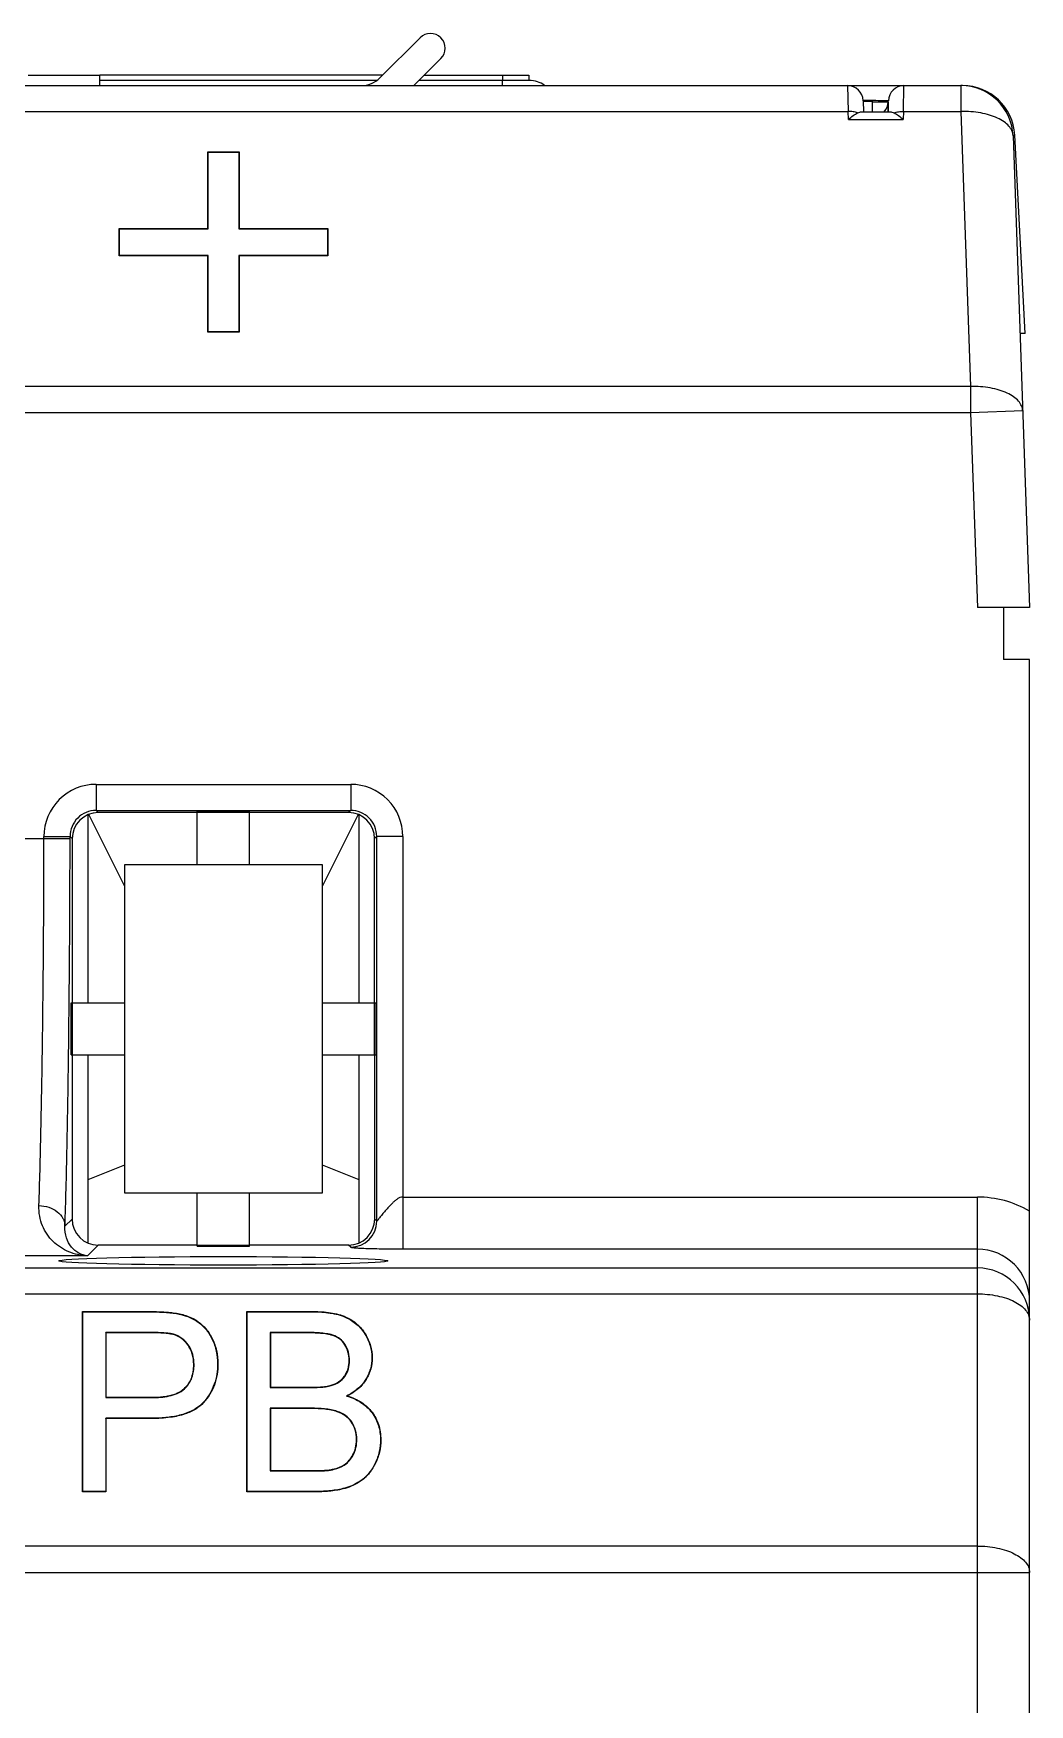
# Model space of a CAD drawing. Header units: millimetres. Extents: x 179 to 1020, y 292 to 886.
# Drawn here: x 386.96 to 406.05, y 504.2 to 536.23 of the extents above; entities that cross this region are included whole.
import ezdxf

# ---------------------------------------------------------------- set-up
doc = ezdxf.new("R2010")
doc.units = ezdxf.units.MM
doc.linetypes.add('CENTER', pattern=[0.6, 0.375, -0.075, 0.075, -0.075])
for name, color, linetype in [('00_CURVE', 7, 'Continuous'), ('TJ952-02-4P-T2SOLIDLINE', 7, 'Continuous'), ('VF-51-F001SOLIDLINE', 7, 'Continuous'), ('VF-51-HY-F001SOLIDLINE', 7, 'Continuous'), ('VF-51-P002SOLIDLINE', 7, 'Continuous'), ('VF-51-P004SOLIDLINE', 7, 'Continuous'), ('VF-51-P006SOLIDLINE', 7, 'Continuous')]:
    doc.layers.add(name, color=color, linetype=linetype)

msp = doc.modelspace()

# ---------------------------------------------------------------- linework, layer by layer
at = {"layer": '00_CURVE', "linetype": 'CENTER'}
for p, q in [((393.65, 535.428), (388.232, 535.428)), ((394.45, 535.428), (396.45, 535.428))]:
    msp.add_line(p, q, dxfattribs=at)
at = {"layer": 'TJ952-02-4P-T2SOLIDLINE', "linetype": 'Continuous'}
for p, q in [((387.998, 521.254), (387.998, 517.652)), ((388.7, 519.896), (388.017, 521.261)), ((393.18, 521.261), (392.497, 519.896)), ((393.198, 517.652), (393.198, 521.254)), ((387.998, 516.652), (387.998, 513.05)), ((393.198, 513.05), (393.198, 516.652)), ((388.7, 514.539), (387.998, 514.258)), ((393.198, 514.258), (392.497, 514.539))]:
    msp.add_line(p, q, dxfattribs=at)
at = {"layer": 'VF-51-F001SOLIDLINE', "linetype": 'Continuous'}
for p, q in [((393.65, 535.428), (388.232, 535.428)), ((393.536, 535.328), (388.232, 535.328)), ((396.46, 535.328), (394.35, 535.328)), ((394.45, 535.428), (396.45, 535.428)), ((395.95, 535.428), (395.95, 535.328)), ((395.95, 535.228), (395.95, 535.328)), ((396.45, 535.428), (396.45, 535.328))]:
    msp.add_line(p, q, dxfattribs=at)
msp.add_arc((396.46, 534.828), 0.5, 53.7458, 90, dxfattribs=at)
at = {"layer": 'VF-51-HY-F001SOLIDLINE', "linetype": 'Continuous'}
for p in [(402.86, 534.928), (403.042, 534.728)]:
    msp.add_line(p, (403.042, 534.928), dxfattribs=at)
at = {"layer": 'VF-51-P002SOLIDLINE', "linetype": 'Continuous'}
for p, q in [((342.365, 535.228), (404.735, 535.228)), ((402.561, 535.228), (402.573, 534.732)), ((403.633, 534.732), (403.643, 535.228)), ((404.735, 535.228), (404.735, 534.732)), ((402.86, 534.939), (402.868, 534.728)), ((403.011, 534.94), (402.862, 534.941)), ((403.044, 534.916), (403.077, 534.916)), ((403.337, 534.728), (403.343, 534.936)), ((403.342, 534.92), (403.337, 534.728)), ((353.033, 534.732), (402.573, 534.732)), ((402.578, 534.579), (402.573, 534.732)), ((402.578, 534.579), (403.629, 534.579)), ((402.828, 534.728), (403.378, 534.728)), ((403.633, 534.732), (403.629, 534.579)), ((403.633, 534.732), (404.735, 534.732)), ((404.735, 534.732), (404.919, 529.462)), ((405.735, 534.263), (406.05, 525.228)), ((390.298, 532.487), (390.298, 533.956)), ((390.298, 533.956), (390.304, 533.95)), ((390.298, 533.956), (390.898, 533.956)), ((390.304, 532.481), (390.304, 533.95)), ((390.304, 533.95), (390.892, 533.95)), ((390.898, 533.956), (390.892, 533.95)), ((390.892, 533.95), (390.892, 532.481)), ((390.898, 533.956), (390.898, 532.487)), ((388.598, 531.969), (388.598, 532.487)), ((388.598, 532.487), (388.604, 532.481)), ((388.598, 532.487), (390.298, 532.487)), ((388.604, 531.975), (388.604, 532.481)), ((388.604, 532.481), (390.304, 532.481)), ((390.298, 532.487), (390.304, 532.481)), ((390.898, 532.487), (390.892, 532.481)), ((390.892, 532.481), (392.592, 532.481)), ((390.898, 532.487), (392.598, 532.487)), ((392.598, 532.487), (392.592, 532.481)), ((392.592, 532.481), (392.592, 531.975)), ((392.598, 532.487), (392.598, 531.969)), ((388.598, 531.969), (388.604, 531.975)), ((390.298, 531.969), (388.598, 531.969)), ((390.304, 531.975), (388.604, 531.975)), ((390.298, 531.969), (390.304, 531.975)), ((390.298, 530.501), (390.298, 531.969)), ((390.304, 530.507), (390.304, 531.975)), ((390.892, 531.975), (390.892, 530.507)), ((390.898, 531.969), (390.892, 531.975)), ((392.592, 531.975), (390.892, 531.975)), ((390.898, 531.969), (390.898, 530.501)), ((392.598, 531.969), (390.898, 531.969)), ((392.598, 531.969), (392.592, 531.975)), ((390.298, 530.501), (390.304, 530.507)), ((390.898, 530.501), (390.298, 530.501)), ((390.892, 530.507), (390.304, 530.507)), ((390.898, 530.501), (390.892, 530.507)), ((404.919, 529.462), (353.243, 529.462)), ((404.919, 529.462), (404.919, 528.958)), ((404.919, 528.958), (353.586, 528.958)), ((405.919, 528.993), (404.919, 528.958)), ((404.919, 528.958), (405.05, 525.228)), ((406.05, 525.228), (405.05, 525.228)), ((405.55, 525.228), (405.55, 524.228)), ((406.05, 524.228), (405.55, 524.228)), ((406.05, 393.228), (406.05, 524.228)), ((388.159, 521.838), (388.159, 521.338)), ((388.159, 521.838), (393.038, 521.838)), ((393.038, 521.838), (393.038, 521.338)), ((388.159, 521.338), (388.2, 521.297)), ((388.159, 521.338), (393.038, 521.338)), ((390.098, 521.297), (388.2, 521.297)), ((390.098, 520.297), (390.098, 521.317)), ((390.098, 521.317), (391.098, 521.317)), ((391.098, 521.297), (390.098, 521.297)), ((391.098, 520.297), (391.098, 521.317)), ((392.997, 521.297), (391.098, 521.297)), ((393.038, 521.338), (392.997, 521.297)), ((385.918, 520.8), (387.659, 520.8)), ((387.159, 520.8), (387.159, 520.838)), ((387.159, 520.838), (387.659, 520.838)), ((387.659, 520.8), (387.659, 520.838)), ((387.659, 520.838), (387.7, 520.797)), ((387.7, 520.797), (387.699, 517.652)), ((393.538, 520.838), (393.497, 520.797)), ((393.497, 517.652), (393.497, 520.797)), ((393.538, 513.467), (393.538, 520.838)), ((394.038, 520.838), (393.538, 520.838)), ((394.038, 520.838), (394.038, 512.929)), ((388.7, 520.297), (388.7, 514.007)), ((392.497, 520.297), (388.7, 520.297)), ((392.497, 514.007), (392.497, 520.297)), ((387.68, 516.652), (387.68, 517.652)), ((387.68, 517.652), (388.7, 517.652)), ((387.7, 517.652), (387.7, 516.652)), ((392.497, 517.652), (393.517, 517.652)), ((393.497, 516.652), (393.497, 517.652)), ((393.517, 517.652), (393.517, 516.652)), ((387.68, 516.652), (388.7, 516.652)), ((387.699, 516.652), (387.699, 513.507)), ((392.497, 516.652), (393.517, 516.652)), ((393.498, 513.507), (393.498, 516.652)), ((388.7, 514.007), (392.497, 514.007)), ((390.098, 512.989), (390.098, 514.007)), ((391.098, 512.989), (391.098, 514.007)), ((394.038, 513.929), (405.05, 513.929)), ((405.05, 415.478), (405.05, 513.929)), ((387.699, 513.507), (387.562, 513.371)), ((393.538, 513.467), (393.498, 513.507)), ((387.994, 512.803), (385.582, 512.803)), ((388.198, 513.007), (387.994, 512.803)), ((390.098, 513.007), (388.198, 513.007)), ((390.098, 513.007), (391.098, 513.007)), ((390.098, 512.989), (391.098, 512.989)), ((392.998, 513.007), (391.098, 513.007)), ((393.038, 512.967), (392.998, 513.007)), ((405.05, 512.929), (394.038, 512.929)), ((359.564, 512.57), (405.05, 512.57)), ((359.564, 512.074), (405.05, 512.074)), ((387.898, 508.28), (387.898, 511.735)), ((387.898, 511.735), (387.904, 511.729)), ((387.898, 511.735), (389.181, 511.735)), ((387.904, 508.286), (387.904, 511.729)), ((387.904, 511.729), (389.181, 511.729)), ((389.181, 511.735), (389.181, 511.729)), ((389.698, 511.702), (389.697, 511.696)), ((390.117, 511.538), (390.114, 511.533)), ((391.048, 508.28), (391.048, 511.735)), ((391.048, 511.735), (391.054, 511.729)), ((391.048, 511.735), (392.323, 511.735)), ((391.054, 508.286), (391.054, 511.729)), ((391.054, 511.729), (392.323, 511.729)), ((392.323, 511.735), (392.323, 511.729)), ((392.947, 511.629), (392.945, 511.623)), ((388.342, 511.333), (388.342, 510.086)), ((389.218, 511.333), (388.342, 511.333)), ((388.348, 511.327), (388.342, 511.333)), ((388.348, 511.327), (388.348, 510.092)), ((389.218, 511.327), (388.348, 511.327)), ((389.218, 511.327), (389.218, 511.333)), ((389.637, 511.295), (389.639, 511.3)), ((390.389, 511.206), (390.383, 511.204)), ((391.492, 511.333), (391.492, 510.277)), ((392.177, 511.333), (391.492, 511.333)), ((391.498, 511.327), (391.492, 511.333)), ((391.498, 511.327), (391.498, 510.283)), ((392.177, 511.327), (391.498, 511.327)), ((392.177, 511.327), (392.177, 511.333)), ((392.694, 511.277), (392.696, 511.283)), ((393.316, 511.306), (393.311, 511.302)), ((389.921, 511.091), (389.926, 511.095)), ((392.926, 511.098), (392.931, 511.101)), ((393.451, 510.851), (393.444, 510.851)), ((390.03, 510.721), (390.036, 510.721)), ((390.494, 510.735), (390.487, 510.735)), ((392.919, 510.495), (392.924, 510.491)), ((393.008, 510.797), (393.014, 510.797)), ((389.847, 510.257), (389.851, 510.252)), ((391.498, 510.283), (391.492, 510.277)), ((391.492, 510.277), (392.233, 510.277)), ((391.498, 510.283), (392.233, 510.283)), ((392.233, 510.283), (392.233, 510.277)), ((392.662, 510.322), (392.664, 510.316)), ((393.333, 510.433), (393.328, 510.436)), ((388.348, 510.092), (388.342, 510.086)), ((388.342, 510.086), (389.227, 510.086)), ((388.348, 510.092), (389.227, 510.092)), ((389.227, 510.092), (389.227, 510.086)), ((390.217, 509.989), (390.212, 509.993)), ((391.492, 509.881), (391.492, 508.681)), ((392.284, 509.881), (391.492, 509.881)), ((391.498, 509.875), (391.492, 509.881)), ((391.498, 509.875), (391.498, 508.687)), ((392.284, 509.875), (391.498, 509.875)), ((392.284, 509.875), (392.284, 509.881)), ((392.975, 510.118), (392.959, 510.116)), ((388.342, 509.69), (388.342, 508.286)), ((389.22, 509.69), (388.342, 509.69)), ((388.348, 509.684), (388.342, 509.69)), ((388.348, 509.684), (388.348, 508.28)), ((389.22, 509.684), (388.348, 509.684)), ((389.22, 509.684), (389.22, 509.69)), ((392.78, 509.816), (392.782, 509.822)), ((393.052, 509.616), (393.057, 509.619)), ((393.448, 509.804), (393.443, 509.8)), ((393.149, 509.281), (393.155, 509.281)), ((393.615, 509.281), (393.609, 509.281)), ((393.081, 508.989), (393.086, 508.987)), ((391.498, 508.687), (391.492, 508.681)), ((391.492, 508.681), (392.344, 508.681)), ((391.498, 508.687), (392.344, 508.687)), ((392.344, 508.687), (392.344, 508.681)), ((392.65, 508.703), (392.652, 508.697)), ((392.911, 508.797), (392.914, 508.792)), ((393.513, 508.829), (393.508, 508.831)), ((387.898, 508.28), (387.904, 508.286)), ((388.348, 508.28), (387.898, 508.28)), ((388.342, 508.286), (387.904, 508.286)), ((388.348, 508.28), (388.342, 508.286)), ((391.048, 508.28), (391.054, 508.286)), ((392.344, 508.28), (391.048, 508.28)), ((392.344, 508.286), (391.054, 508.286)), ((392.344, 508.28), (392.344, 508.286)), ((392.892, 508.336), (392.89, 508.342)), ((393.265, 508.509), (393.261, 508.513)), ((405.05, 507.241), (359.662, 507.241)), ((358.663, 506.737), (406.05, 506.737))]:
    msp.add_line(p, q, dxfattribs=at)
for centre, radius, start, end in [((402.561, 534.928), 0.3, 2, 90), ((403.643, 534.928), 0.3, 90, 178.5), ((404.735, 534.228), 1, 2, 90), ((403.042, 534.928), 0.3, 318.0407, 358.5), ((403.042, 534.928), 0.3, 318.1139, 329), ((388.158, 520.838), 1, 89.9921, 180.0079), ((393.038, 520.838), 1, 359.9928, 90.0072), ((388.158, 520.839), 0.499, 89.9391, 180.0609), ((393.039, 520.839), 0.499, 359.9391, 90.0609), ((405.05, 511.929), 1.999, 59.9908, 89.9994), ((393.038, 513.468), 0.5, 270.0466, 359.9534), ((405.05, 511.929), 1.001, 359.9686, 89.9685), ((405.05, 511.57), 1, 0.0105, 90.0105)]:
    msp.add_arc(centre, radius, start, end, dxfattribs=at)
for centre, major_axis, ratio, start_param, end_param in [((388.2, 520.797), (0.394, -0.308), 0.999435, 2.233995, 3.804106), ((392.997, 520.797), (0.394, 0.308), 0.999435, -0.662514, 0.907597), ((388.199, 513.508), (0.323, 0.382), 0.999167, -4.009265, -2.439154), ((392.998, 513.508), (-0.323, 0.382), 0.999167, -3.844031, -2.27392)]:
    msp.add_ellipse(centre, major_axis=major_axis, ratio=ratio, start_param=start_param, end_param=end_param, dxfattribs=at)
msp.add_ellipse((390.598, 512.706), major_axis=(3.155, 0), ratio=0.026186, dxfattribs=at)
for points, knots in [([(403.305, 534.938), (403.267, 534.938), (403.169, 534.939), (403.071, 534.94), (403.011, 534.94)], [0, 0, 0, 0, 0.380246, 1, 1, 1, 1]), ([(403.077, 534.916), (403.098, 534.916), (403.136, 534.917), (403.189, 534.917), (403.235, 534.918), (403.268, 534.918), (403.29, 534.918), (403.304, 534.919), (403.315, 534.919), (403.325, 534.919), (403.332, 534.919), (403.338, 534.919), (403.34, 534.92), (403.342, 534.92), (403.342, 534.92)], [0, 0, 0, 0, 0.231037, 0.432868, 0.604815, 0.746301, 0.805473, 0.85686, 0.900421, 0.936123, 0.963938, 0.983842, 0.995838, 1, 1, 1, 1]), ([(403.343, 534.936), (403.343, 534.936), (403.341, 534.936), (403.34, 534.937), (403.337, 534.937), (403.333, 534.937), (403.327, 534.937), (403.318, 534.937), (403.31, 534.938), (403.305, 534.938)], [0, 0, 0, 0, 0.016599, 0.063747, 0.142003, 0.251425, 0.392005, 0.563682, 1, 1, 1, 1]), ([(402.755, 534.706), (402.727, 534.716), (402.667, 534.73), (402.605, 534.733), (402.573, 534.732)], [0, 0, 0, 0, 0.478839, 1, 1, 1, 1]), ([(402.578, 534.579), (402.607, 534.605), (402.664, 534.651), (402.725, 534.691), (402.755, 534.706)], [0, 0, 0, 0, 0.537686, 1, 1, 1, 1]), ([(402.755, 534.706), (402.768, 534.712), (402.791, 534.722), (402.816, 534.728), (402.828, 534.728)], [0, 0, 0, 0, 0.557869, 1, 1, 1, 1]), ([(403.378, 534.728), (403.39, 534.728), (403.416, 534.722), (403.44, 534.711), (403.453, 534.705)], [0, 0, 0, 0, 0.441874, 1, 1, 1, 1]), ([(403.453, 534.705), (403.48, 534.715), (403.54, 534.729), (403.602, 534.733), (403.633, 534.732)], [0, 0, 0, 0, 0.479485, 1, 1, 1, 1]), ([(403.453, 534.705), (403.483, 534.69), (403.544, 534.651), (403.6, 534.605), (403.629, 534.579)], [0, 0, 0, 0, 0.463168, 1, 1, 1, 1]), ([(405.735, 534.263), (405.734, 534.296), (405.717, 534.365), (405.654, 534.459), (405.558, 534.541), (405.432, 534.612), (405.281, 534.668), (405.048, 534.723), (404.862, 534.735), (404.735, 534.732)], [0, 0, 0, 0, 0.082933, 0.174125, 0.278905, 0.399195, 0.534354, 0.682035, 1, 1, 1, 1]), ([(405.919, 528.993), (405.918, 529.026), (405.901, 529.095), (405.838, 529.188), (405.742, 529.271), (405.616, 529.341), (405.466, 529.398), (405.232, 529.453), (405.046, 529.465), (404.919, 529.462)], [0, 0, 0, 0, 0.082933, 0.174125, 0.278905, 0.399195, 0.534354, 0.682035, 1, 1, 1, 1]), ([(387.063, 513.766), (387.071, 513.991), (387.085, 514.47), (387.11, 515.52), (387.134, 516.975), (387.153, 518.84), (387.159, 520.135), (387.159, 520.8)], [0, 0, 0, 0, 0.095981, 0.204511, 0.447911, 0.716123, 1, 1, 1, 1]), ([(387.562, 513.371), (387.57, 513.608), (387.585, 514.114), (387.61, 515.223), (387.634, 516.758), (387.653, 518.729), (387.659, 520.097), (387.659, 520.8)], [0, 0, 0, 0, 0.095897, 0.204313, 0.447663, 0.716014, 1, 1, 1, 1]), ([(387.994, 512.803), (387.871, 512.808), (387.687, 512.847), (387.472, 512.961), (387.331, 513.074), (387.214, 513.214), (387.125, 513.379), (387.07, 513.565), (387.06, 513.698), (387.063, 513.766)], [0, 0, 0, 0, 0.24773, 0.368534, 0.488728, 0.609964, 0.734118, 0.863316, 1, 1, 1, 1]), ([(387.063, 513.766), (387.127, 513.765), (387.252, 513.745), (387.416, 513.66), (387.514, 513.55), (387.554, 513.449), (387.562, 513.397), (387.562, 513.371)], [0, 0, 0, 0, 0.275025, 0.536592, 0.776472, 0.889665, 1, 1, 1, 1]), ([(394.038, 513.929), (394.019, 513.929), (393.981, 513.92), (393.931, 513.892), (393.886, 513.858), (393.832, 513.809), (393.771, 513.745), (393.713, 513.681), (393.671, 513.631), (393.641, 513.596), (393.615, 513.563), (393.591, 513.533), (393.571, 513.508), (393.557, 513.489), (393.548, 513.477), (393.544, 513.472), (393.541, 513.469), (393.54, 513.468), (393.538, 513.467), (393.538, 513.467)], [0, 0, 0, 0, 0.082183, 0.16395, 0.244878, 0.324736, 0.480215, 0.627732, 0.697272, 0.763085, 0.824254, 0.879583, 0.927474, 0.965707, 0.980257, 0.991107, 0.994971, 0.99771, 1, 1, 1, 1]), ([(387.994, 512.803), (387.936, 512.809), (387.82, 512.846), (387.675, 512.968), (387.576, 513.15), (387.557, 513.295), (387.562, 513.371)], [0, 0, 0, 0, 0.222646, 0.454561, 0.708254, 1, 1, 1, 1]), ([(394.038, 512.929), (393.958, 512.929), (393.806, 512.93), (393.593, 512.933), (393.412, 512.937), (393.284, 512.941), (393.2, 512.945), (393.152, 512.948), (393.113, 512.951), (393.084, 512.954), (393.063, 512.957), (393.05, 512.96), (393.042, 512.963), (393.039, 512.966), (393.038, 512.967)], [0, 0, 0, 0, 0.239343, 0.454607, 0.636068, 0.780661, 0.838621, 0.886893, 0.925536, 0.954816, 0.975326, 0.988177, 0.995357, 1, 1, 1, 1]), ([(405.05, 512.074), (405.179, 512.074), (405.367, 512.056), (405.602, 511.994), (405.754, 511.933), (405.879, 511.857), (405.975, 511.771), (406.036, 511.674), (406.05, 511.603), (406.05, 511.57)], [0, 0, 0, 0, 0.317576, 0.465421, 0.600826, 0.721326, 0.826191, 0.917294, 1, 1, 1, 1]), ([(389.181, 511.735), (389.272, 511.735), (389.404, 511.732), (389.577, 511.719), (389.658, 511.709), (389.698, 511.702)], [0, 0, 0, 0, 0.527829, 0.764372, 1, 1, 1, 1]), ([(389.181, 511.729), (389.267, 511.729), (389.397, 511.726), (389.569, 511.714), (389.655, 511.703), (389.697, 511.696)], [0, 0, 0, 0, 0.50043, 0.750459, 1, 1, 1, 1]), ([(389.697, 511.696), (389.772, 511.683), (389.918, 511.646), (390.054, 511.576), (390.114, 511.533)], [0, 0, 0, 0, 0.506422, 1, 1, 1, 1]), ([(389.698, 511.702), (389.779, 511.688), (389.927, 511.65), (390.062, 511.578), (390.117, 511.538)], [0, 0, 0, 0, 0.545412, 1, 1, 1, 1]), ([(390.114, 511.533), (390.173, 511.491), (390.278, 511.39), (390.352, 511.267), (390.383, 511.204)], [0, 0, 0, 0, 0.508216, 1, 1, 1, 1]), ([(390.117, 511.538), (390.171, 511.5), (390.278, 511.4), (390.355, 511.276), (390.389, 511.206)], [0, 0, 0, 0, 0.460489, 1, 1, 1, 1]), ([(392.323, 511.735), (392.434, 511.735), (392.646, 511.723), (392.854, 511.67), (392.947, 511.629)], [0, 0, 0, 0, 0.519186, 1, 1, 1, 1]), ([(392.323, 511.729), (392.43, 511.729), (392.641, 511.717), (392.849, 511.666), (392.945, 511.623)], [0, 0, 0, 0, 0.503432, 1, 1, 1, 1]), ([(392.945, 511.623), (393.021, 511.589), (393.163, 511.501), (393.269, 511.371), (393.311, 511.302)], [0, 0, 0, 0, 0.511111, 1, 1, 1, 1]), ([(392.947, 511.629), (393.023, 511.595), (393.166, 511.506), (393.273, 511.376), (393.316, 511.306)], [0, 0, 0, 0, 0.500774, 1, 1, 1, 1]), ([(389.639, 511.3), (389.605, 511.31), (389.535, 511.32), (389.43, 511.328), (389.324, 511.332), (389.253, 511.333), (389.218, 511.333)], [0, 0, 0, 0, 0.249001, 0.499144, 0.749538, 1, 1, 1, 1]), ([(389.637, 511.295), (389.609, 511.302), (389.547, 511.312), (389.451, 511.321), (389.34, 511.326), (389.261, 511.327), (389.218, 511.327)], [0, 0, 0, 0, 0.210869, 0.43976, 0.690755, 1, 1, 1, 1]), ([(389.921, 511.091), (389.886, 511.142), (389.802, 511.23), (389.692, 511.28), (389.637, 511.295)], [0, 0, 0, 0, 0.520905, 1, 1, 1, 1]), ([(389.926, 511.095), (389.892, 511.143), (389.809, 511.232), (389.698, 511.285), (389.639, 511.3)], [0, 0, 0, 0, 0.487898, 1, 1, 1, 1]), ([(390.383, 511.204), (390.419, 511.131), (390.472, 510.977), (390.487, 510.815), (390.487, 510.735)], [0, 0, 0, 0, 0.502976, 1, 1, 1, 1]), ([(390.389, 511.206), (390.423, 511.137), (390.477, 510.983), (390.494, 510.82), (390.494, 510.735)], [0, 0, 0, 0, 0.478112, 1, 1, 1, 1]), ([(392.696, 511.283), (392.655, 511.296), (392.569, 511.313), (392.439, 511.326), (392.308, 511.332), (392.221, 511.333), (392.177, 511.333)], [0, 0, 0, 0, 0.248492, 0.498688, 0.749292, 1, 1, 1, 1]), ([(392.694, 511.277), (392.658, 511.289), (392.581, 511.305), (392.408, 511.324), (392.272, 511.327), (392.177, 511.327)], [0, 0, 0, 0, 0.219812, 0.452672, 1, 1, 1, 1]), ([(392.926, 511.098), (392.899, 511.14), (392.832, 511.217), (392.741, 511.262), (392.694, 511.277)], [0, 0, 0, 0, 0.504897, 1, 1, 1, 1]), ([(392.931, 511.101), (392.905, 511.143), (392.837, 511.22), (392.745, 511.267), (392.696, 511.283)], [0, 0, 0, 0, 0.487419, 1, 1, 1, 1]), ([(393.311, 511.302), (393.352, 511.234), (393.42, 511.089), (393.444, 510.929), (393.444, 510.851)], [0, 0, 0, 0, 0.50495, 1, 1, 1, 1]), ([(393.316, 511.306), (393.359, 511.234), (393.427, 511.087), (393.451, 510.926), (393.451, 510.851)], [0, 0, 0, 0, 0.52684, 1, 1, 1, 1]), ([(390.03, 510.721), (390.03, 510.791), (390.013, 510.922), (389.955, 511.041), (389.921, 511.091)], [0, 0, 0, 0, 0.532972, 1, 1, 1, 1]), ([(390.036, 510.721), (390.036, 510.786), (390.02, 510.919), (389.963, 511.04), (389.926, 511.095)], [0, 0, 0, 0, 0.494994, 1, 1, 1, 1]), ([(393.008, 510.797), (393.008, 510.852), (392.995, 510.958), (392.952, 511.056), (392.926, 511.098)], [0, 0, 0, 0, 0.530389, 1, 1, 1, 1]), ([(393.014, 510.797), (393.014, 510.849), (393.001, 510.956), (392.959, 511.056), (392.931, 511.101)], [0, 0, 0, 0, 0.495673, 1, 1, 1, 1]), ([(393.444, 510.851), (393.444, 510.779), (393.425, 510.633), (393.365, 510.499), (393.328, 510.436)], [0, 0, 0, 0, 0.495401, 1, 1, 1, 1]), ([(393.451, 510.851), (393.451, 510.778), (393.431, 510.631), (393.371, 510.496), (393.333, 510.433)], [0, 0, 0, 0, 0.49853, 1, 1, 1, 1]), ([(389.847, 510.257), (389.874, 510.282), (389.925, 510.338), (390.009, 510.489), (390.03, 510.626), (390.03, 510.721)], [0, 0, 0, 0, 0.216704, 0.44286, 1, 1, 1, 1]), ([(389.851, 510.252), (389.884, 510.282), (389.942, 510.35), (390, 510.468), (390.03, 510.594), (390.036, 510.679), (390.036, 510.721)], [0, 0, 0, 0, 0.258472, 0.509084, 0.755324, 1, 1, 1, 1]), ([(390.487, 510.735), (390.487, 510.669), (390.478, 510.536), (390.429, 510.34), (390.342, 510.155), (390.259, 510.044), (390.212, 509.993)], [0, 0, 0, 0, 0.245304, 0.492233, 0.743081, 1, 1, 1, 1]), ([(390.494, 510.735), (390.494, 510.665), (390.483, 510.527), (390.432, 510.329), (390.344, 510.146), (390.262, 510.039), (390.217, 509.989)], [0, 0, 0, 0, 0.258057, 0.507512, 0.751196, 1, 1, 1, 1]), ([(392.662, 510.322), (392.716, 510.338), (392.813, 510.381), (392.891, 510.455), (392.919, 510.495)], [0, 0, 0, 0, 0.530197, 1, 1, 1, 1]), ([(392.664, 510.316), (392.716, 510.331), (392.815, 510.375), (392.894, 510.449), (392.924, 510.491)], [0, 0, 0, 0, 0.511791, 1, 1, 1, 1]), ([(392.919, 510.495), (392.935, 510.517), (392.963, 510.563), (392.999, 510.664), (393.008, 510.744), (393.008, 510.797)], [0, 0, 0, 0, 0.253872, 0.504818, 1, 1, 1, 1]), ([(392.924, 510.491), (392.94, 510.514), (392.968, 510.561), (393.005, 510.662), (393.014, 510.743), (393.014, 510.797)], [0, 0, 0, 0, 0.255308, 0.505964, 1, 1, 1, 1]), ([(389.227, 510.092), (389.299, 510.092), (389.431, 510.098), (389.607, 510.13), (389.744, 510.182), (389.817, 510.231), (389.847, 510.257)], [0, 0, 0, 0, 0.331643, 0.601109, 0.819592, 1, 1, 1, 1]), ([(389.227, 510.086), (389.283, 510.086), (389.395, 510.09), (389.61, 510.119), (389.771, 510.181), (389.851, 510.252)], [0, 0, 0, 0, 0.255409, 0.509872, 1, 1, 1, 1]), ([(392.233, 510.283), (392.309, 510.283), (392.42, 510.285), (392.563, 510.299), (392.63, 510.312), (392.662, 510.322)], [0, 0, 0, 0, 0.530285, 0.765655, 1, 1, 1, 1]), ([(392.233, 510.277), (392.305, 510.277), (392.414, 510.279), (392.558, 510.292), (392.63, 510.305), (392.664, 510.316)], [0, 0, 0, 0, 0.501126, 0.751317, 1, 1, 1, 1]), ([(393.328, 510.436), (393.307, 510.402), (393.259, 510.337), (393.142, 510.22), (393.034, 510.153), (392.959, 510.116)], [0, 0, 0, 0, 0.242261, 0.490083, 1, 1, 1, 1]), ([(393.333, 510.433), (393.294, 510.37), (393.189, 510.245), (393.052, 510.157), (392.975, 510.118)], [0, 0, 0, 0, 0.464149, 1, 1, 1, 1]), ([(390.212, 509.993), (390.184, 509.962), (390.12, 509.904), (389.971, 509.812), (389.759, 509.739), (389.492, 509.697), (389.311, 509.69), (389.22, 509.69)], [0, 0, 0, 0, 0.118833, 0.240775, 0.490611, 0.744696, 1, 1, 1, 1]), ([(390.217, 509.989), (390.174, 509.942), (390.064, 509.853), (389.849, 509.757), (389.561, 509.696), (389.343, 509.684), (389.22, 509.684)], [0, 0, 0, 0, 0.179136, 0.389215, 0.655293, 1, 1, 1, 1]), ([(392.782, 509.822), (392.743, 509.835), (392.661, 509.854), (392.494, 509.877), (392.368, 509.881), (392.284, 509.881)], [0, 0, 0, 0, 0.248393, 0.498485, 1, 1, 1, 1]), ([(392.78, 509.816), (392.742, 509.829), (392.664, 509.847), (392.499, 509.87), (392.371, 509.875), (392.284, 509.875)], [0, 0, 0, 0, 0.238919, 0.477755, 1, 1, 1, 1]), ([(392.959, 510.116), (393.055, 510.089), (393.194, 510.03), (393.35, 509.909), (393.414, 509.838), (393.443, 509.8)], [0, 0, 0, 0, 0.510619, 0.758439, 1, 1, 1, 1]), ([(392.975, 510.118), (393.071, 510.089), (393.209, 510.028), (393.359, 509.908), (393.421, 509.84), (393.448, 509.804)], [0, 0, 0, 0, 0.523281, 0.767801, 1, 1, 1, 1]), ([(393.052, 509.616), (393.019, 509.663), (392.938, 509.747), (392.834, 509.799), (392.78, 509.816)], [0, 0, 0, 0, 0.503537, 1, 1, 1, 1]), ([(393.057, 509.619), (393.025, 509.666), (392.944, 509.751), (392.838, 509.804), (392.782, 509.822)], [0, 0, 0, 0, 0.488324, 1, 1, 1, 1]), ([(393.149, 509.281), (393.149, 509.344), (393.134, 509.463), (393.082, 509.571), (393.052, 509.616)], [0, 0, 0, 0, 0.537527, 1, 1, 1, 1]), ([(393.155, 509.281), (393.155, 509.34), (393.141, 509.46), (393.091, 509.57), (393.057, 509.619)], [0, 0, 0, 0, 0.495134, 1, 1, 1, 1]), ([(393.443, 509.8), (393.471, 509.763), (393.522, 509.683), (393.591, 509.511), (393.609, 509.372), (393.609, 509.281)], [0, 0, 0, 0, 0.255783, 0.506766, 1, 1, 1, 1]), ([(393.448, 509.804), (393.501, 509.734), (393.589, 509.566), (393.615, 509.379), (393.615, 509.281)], [0, 0, 0, 0, 0.474694, 1, 1, 1, 1]), ([(393.081, 508.989), (393.103, 509.031), (393.139, 509.126), (393.149, 509.228), (393.149, 509.281)], [0, 0, 0, 0, 0.467956, 1, 1, 1, 1]), ([(393.086, 508.987), (393.11, 509.032), (393.146, 509.129), (393.155, 509.231), (393.155, 509.281)], [0, 0, 0, 0, 0.503278, 1, 1, 1, 1]), ([(393.609, 509.281), (393.609, 509.204), (393.593, 509.049), (393.542, 508.901), (393.508, 508.831)], [0, 0, 0, 0, 0.496949, 1, 1, 1, 1]), ([(393.615, 509.281), (393.615, 509.201), (393.599, 509.045), (393.546, 508.897), (393.513, 508.829)], [0, 0, 0, 0, 0.512212, 1, 1, 1, 1]), ([(392.911, 508.797), (392.948, 508.821), (393.014, 508.879), (393.061, 508.952), (393.081, 508.989)], [0, 0, 0, 0, 0.510276, 1, 1, 1, 1]), ([(392.914, 508.792), (392.952, 508.816), (393.018, 508.875), (393.066, 508.949), (393.086, 508.987)], [0, 0, 0, 0, 0.508722, 1, 1, 1, 1]), ([(392.344, 508.687), (392.399, 508.687), (392.477, 508.688), (392.579, 508.694), (392.627, 508.699), (392.65, 508.703)], [0, 0, 0, 0, 0.531503, 0.766082, 1, 1, 1, 1]), ([(392.344, 508.681), (392.396, 508.681), (392.473, 508.682), (392.575, 508.687), (392.626, 508.693), (392.652, 508.697)], [0, 0, 0, 0, 0.500406, 0.750478, 1, 1, 1, 1]), ([(392.65, 508.703), (392.677, 508.708), (392.767, 508.729), (392.855, 508.762), (392.911, 508.797)], [0, 0, 0, 0, 0.29292, 1, 1, 1, 1]), ([(392.652, 508.697), (392.675, 508.702), (392.766, 508.722), (392.855, 508.755), (392.914, 508.792)], [0, 0, 0, 0, 0.253831, 1, 1, 1, 1]), ([(393.508, 508.831), (393.479, 508.771), (393.41, 508.654), (393.315, 508.555), (393.261, 508.513)], [0, 0, 0, 0, 0.492539, 1, 1, 1, 1]), ([(393.513, 508.829), (393.484, 508.769), (393.415, 508.651), (393.32, 508.551), (393.265, 508.509)], [0, 0, 0, 0, 0.490809, 1, 1, 1, 1]), ([(392.89, 508.342), (392.802, 508.319), (392.619, 508.292), (392.436, 508.286), (392.344, 508.286)], [0, 0, 0, 0, 0.498781, 1, 1, 1, 1]), ([(392.892, 508.336), (392.805, 508.314), (392.622, 508.286), (392.439, 508.28), (392.344, 508.28)], [0, 0, 0, 0, 0.486782, 1, 1, 1, 1]), ([(393.261, 508.513), (393.234, 508.493), (393.12, 508.417), (392.99, 508.367), (392.89, 508.342)], [0, 0, 0, 0, 0.245569, 1, 1, 1, 1]), ([(393.265, 508.509), (393.24, 508.49), (393.126, 508.413), (392.995, 508.362), (392.892, 508.336)], [0, 0, 0, 0, 0.221261, 1, 1, 1, 1]), ([(405.05, 507.241), (405.179, 507.241), (405.367, 507.223), (405.602, 507.161), (405.754, 507.099), (405.879, 507.024), (405.975, 506.937), (406.036, 506.841), (406.05, 506.77), (406.05, 506.737)], [0, 0, 0, 0, 0.317576, 0.465421, 0.600826, 0.721326, 0.826191, 0.917294, 1, 1, 1, 1])]:
    msp.add_open_spline(points, degree=3, knots=knots, dxfattribs=at)
at = {"layer": 'VF-51-P004SOLIDLINE', "linetype": 'Continuous'}
for p, q in [((386.854, 535.428), (388.232, 535.428)), ((388.232, 535.228), (388.232, 535.428)), ((404.766, 535.228), (404.735, 535.228)), ((404.766, 535.228), (404.735, 535.228)), ((404.766, 535.226), (404.766, 535.228)), ((404.766, 535.226), (404.766, 535.228)), ((405.964, 530.478), (405.765, 534.28)), ((405.964, 530.478), (405.765, 534.28)), ((405.964, 530.478), (405.867, 530.478)), ((405.964, 530.478), (405.867, 530.478))]:
    msp.add_line(p, q, dxfattribs=at)
for centre, radius, start, end in [((404.766, 534.228), 1, 3, 90), ((404.766, 534.228), 1, 3, 90), ((405.635, 535.405), 1.133, 275.0954, 275.4025), ((405.635, 535.405), 1.133, 275.0954, 275.4025)]:
    msp.add_arc(centre, radius, start, end, dxfattribs=at)
msp.add_open_spline([(405.742, 534.277), (405.745, 534.278), (405.751, 534.278), (405.758, 534.279), (405.762, 534.28), (405.765, 534.28), (405.765, 534.28)], degree=3, knots=[0, 0, 0, 0, 0.431679, 0.74335, 0.932929, 1, 1, 1, 1], dxfattribs=at)
msp.add_open_spline([(405.742, 534.277), (405.745, 534.278), (405.751, 534.278), (405.758, 534.279), (405.762, 534.28), (405.765, 534.28), (405.765, 534.28)], degree=3, knots=[0, 0, 0, 0, 0.431679, 0.74335, 0.932929, 1, 1, 1, 1], dxfattribs=at)
at = {"layer": 'VF-51-P006SOLIDLINE', "linetype": 'Continuous'}
for p, q in [((393.597, 535.375), (394.367, 536.145)), ((394.767, 535.745), (394.25, 535.228))]:
    msp.add_line(p, q, dxfattribs=at)
for centre, radius, start, end in [((394.567, 535.945), 0.283, 315, 135), ((393.243, 535.728), 0.5, 270, 315)]:
    msp.add_arc(centre, radius, start, end, dxfattribs=at)

doc.saveas('drawing.dxf')
